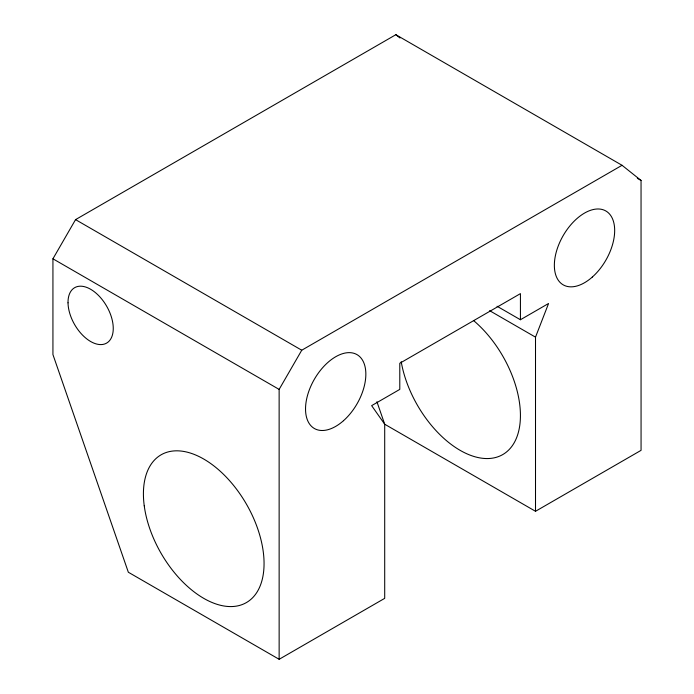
<?xml version="1.0" encoding="UTF-8"?>
<svg xmlns="http://www.w3.org/2000/svg" width="694" height="694" viewBox="0 0 694 694"><rect width="100%" height="100%" fill="white"/><g stroke="black" fill="none" stroke-linecap="round" stroke-linejoin="round"><path stroke-width="1.04" d="M520.431 319.743L520.431 293.623L399.787 363.274L399.787 389.395L371.646 405.643L384.702 424.225L535.508 511.287L535.508 337.154L548.564 303.495L520.431 319.743L497.06 306.254M376.92 401.739L384.702 424.225L384.702 598.349L279.144 659.3L128.338 572.238L52.935 354.573L52.935 258.801L75.551 219.625L395.849 34.7L622.05 165.293L641.048 180.449L641.065 450.345L535.508 511.287M279.144 659.3L279.135 389.403L301.751 350.218L622.05 165.293M637.352 178.323L641.048 180.449M489.608 310.66L535.508 337.154M75.551 219.625L301.751 350.218M52.935 258.801L279.135 389.403M395.849 34.7L399.978 37.996M473.724 320.689A85.31 49.248 60 0 1 520.24 420.92A85.31 49.248 60 0 1 464.277 452.575A85.31 49.248 60 0 1 401.21 361.704M592.32 277.045A42.655 24.628 -60 0 0 605.845 210.976A42.655 24.628 -60 0 0 555.382 255.722A42.655 24.628 -60 0 0 592.32 277.045M343.495 420.703A42.655 24.628 -60 0 0 357.02 354.634A42.655 24.628 -60 0 0 306.557 399.38A42.655 24.628 -60 0 0 343.495 420.703M68.021 302.818A31.993 18.469 60 0 0 102.313 344.502A31.993 18.469 60 0 0 101.584 298.854A31.993 18.469 60 0 0 68.021 302.818M144.239 505.796A85.31 49.248 60 0 0 242.076 604.613A85.31 49.248 60 0 0 224.908 475.702A85.31 49.248 60 0 0 144.239 505.796"/></g></svg>
